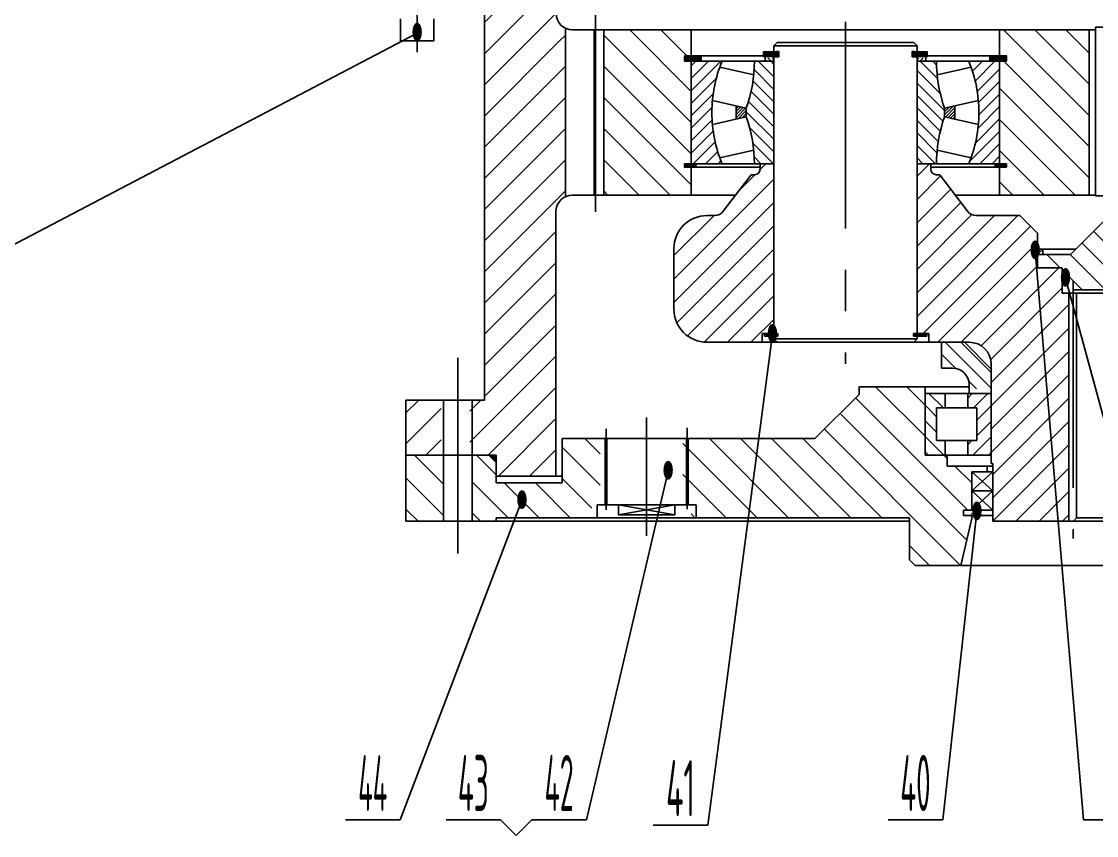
# Model space of a CAD drawing. Header units: millimetres. Extents: x 14 to 6314, y -175 to 4455.
# Drawn here: x 3318 to 4294, y 2335 to 3074 of the extents above; entities that cross this region are included whole.
import ezdxf
from ezdxf.enums import TextEntityAlignment as Align

# ---------------------------------------------------------------- set-up
doc = ezdxf.new("R2010")
doc.units = ezdxf.units.MM
doc.header["$LTSCALE"] = 150
doc.linetypes.add('G', pattern=[2, 1.25, -0.25, 0.25, -0.25])
for name, color, linetype in [('01', 7, 'Continuous'), ('02', 1, 'Continuous'), ('05', 4, 'G'), ('10', 1, 'Continuous'), ('11', 3, 'Continuous')]:
    doc.layers.add(name, color=color, linetype=linetype)
doc.styles.get("Standard").update_dxf_attribs({"font": 'isocp', "width": 0.707, "bigfont": 'intecad.shx'})
pattern_1 = [(135, (418.01403, -2113.34388), (0.0707106781, 0.0707106781), [])]
pattern_2 = [(45, (7713.63241, -2113.34388), (-0.0707106781, 0.0707106781), [])]
pattern_3 = [(225, (417.89481, 7846.94833), (0.0707106781, -0.0707106781), [])]
pattern_4 = [(315, (7713.5132, 7846.94833), (-0.0707106781, -0.0707106781), [])]
pattern_5 = [(135, (-611.745, -710.897), (-14.142136, -14.142136), [])]
pattern_6 = [(45, (-1336.40499, -713.89691), (-0.0707106781, 0.0707106781), [])]

# ---------------------------------------------------------------- blocks, each defined once
blk = doc.blocks.new('*U2', base_point=(-3712.81, 4678.52))
at = {"layer": '01'}
for p, q in [((-3712.81, 4678.52), (-3582.81, 4678.52)), ((-3712.81, 4678.52), (-3709.81, 4675.52)), ((-3709.81, 4675.52), (-3585.81, 4675.52)), ((-3582.81, 4678.52), (-3585.81, 4675.52))]:
    blk.add_line(p, q, dxfattribs=at)

msp = doc.modelspace()

# ---------------------------------------------------------------- hatches: boundary and pattern name
at = {"layer": '02'}
h = msp.add_hatch(dxfattribs=at)
h.set_pattern_fill('_USER', color=256, scale=20, angle=135, style=0, pattern_type=0)
h.set_pattern_definition(pattern_5)
h.paths.add_polyline_path([(5065.034, 3155.5522), (5027.5262, 3155.5522), (5027.5262, 3149.5522), (5023.5262, 3149.5522, -0.04371584), (5023.0303, 3149.5522), (5019.5262, 3149.5522), (5019.5262, 3155.5522), (5012.009, 3155.5522), (5012.009, 3165.5522), (4604.2465, 3165.5522), (4604.2465, 3123.5402), (4589.2465, 3123.5402), (4589.2465, 3090.5522), (5023.1352, 3090.5522), (5065.034, 3113.4372)])
h.paths.add_polyline_path([(5118.034, 3142.3856), (5085.034, 3124.3611), (5085.034, 3096.5522), (5098.659, 3096.5522), (5098.659, 3081.5522), (5118.034, 3081.5522)])
h.paths.add_polyline_path([(5118.034, 3142.3856), (5118.034, 3155.5522), (5085.034, 3155.5522), (5085.034, 3124.3611)])
h.paths.add_polyline_path([(4266.8215, 3123.5402), (4251.8215, 3123.5402), (4251.8215, 3165.5522), (3962.8965, 3165.5522), (3962.8965, 3105.8772), (3943.1424, 3105.8772), (3943.1424, 3090.5522), (4266.8215, 3090.5522)])
h.paths.add_polyline_path([(4800.1189, 3066.0268), (4800.1189, 3112.6657), (4836.1189, 3112.6657), (4836.1189, 3066.0268)], flags=9)
h.paths.add_polyline_path([(4648.7559, 3079.6778), (4648.7559, 3110.3426), (4684.7559, 3110.3426), (4684.7559, 3079.6778)], flags=9)
h.paths.add_polyline_path([(4865.6251, 3134.4567), (4880.7961, 3134.4567), (4880.7961, 3154.149), (4865.6251, 3154.149)], flags=24)
h.paths.add_polyline_path([(5014.2367, 3143.181), (5029.4077, 3143.181), (5029.4077, 3162.8733), (5014.2367, 3162.8733)], flags=24)
h = msp.add_hatch(dxfattribs=at)
h.set_pattern_fill('_USER', color=256, scale=20, angle=45, style=0, pattern_type=0)
h.set_pattern_definition([(45, (-611.745, -710.897), (-14.142136, 14.142136), [])])
h.paths.add_polyline_path([(3811.459, 3053.1997), (3757.8737, 3081.5522), (3757.409, 3081.5522), (3757.409, 3080.5522), (3738.034, 3080.5522), (3738.034, 2858.002), (3802.909, 2841.1319), (3802.909, 2901.5522, -0.28926129), (3811.459, 2915.0947)])
h.paths.add_polyline_path([(3803.034, 3096.5522), (3781.034, 3096.5522), (3781.034, 3069.2979), (3811.459, 3053.1997), (3811.459, 3068.07, -0.28675677), (3803.034, 3081.5522)])
h.paths.add_polyline_path([(3781.034, 3096.5522), (3768.7908, 3096.5522), (3768.7908, 3092.5522), (3761.7908, 3092.5522), (3761.7908, 3096.5522), (3757.409, 3096.5522), (3757.409, 3081.7981), (3781.034, 3069.2979)])
h.paths.add_polyline_path([(3802.909, 2841.1319), (3738.034, 2858.002), (3738.034, 2730.5522), (3724.754, 2730.5522), (3724.754, 2680.5522), (3748.659, 2680.5522), (3748.659, 2661.5522), (3802.909, 2661.5522)])
h.paths.add_polyline_path([(3698.754, 2730.5522), (3666.684, 2730.5522), (3666.684, 2680.5522), (3698.754, 2680.5522)])
h.paths.add_polyline_path([(5118.034, 3064.4045), (5044.609, 3035.4428), (5044.609, 2953.1887), (5118.034, 2945.1736)])
h.paths.add_polyline_path([(5075.034, 3065.2839), (5067.034, 3070.3015), (5067.034, 3075.466), (5065.034, 3075.466), (5065.034, 3096.5522), (5063.034, 3096.5522), (5063.034, 3091.5522), (5056.034, 3091.5522), (5056.034, 3096.5522), (5053.034, 3096.5522), (5053.034, 3081.5522, -0.28675677), (5044.609, 3068.07), (5044.609, 3035.4428), (5075.034, 3047.4436)])
h.paths.add_polyline_path([(5118.034, 3080.5522), (5098.659, 3080.5522), (5098.659, 3096.5522), (5085.034, 3096.5522), (5085.034, 3075.466), (5083.034, 3075.466), (5083.034, 3070.3015), (5075.034, 3065.2839), (5075.034, 3047.4436), (5118.034, 3064.4045)])
h.paths.add_polyline_path([(5118.034, 2945.1736), (5044.609, 2953.1887), (5044.609, 2915.0947, -0.28926129), (5053.159, 2901.5522), (5053.159, 2814.5149), (5118.034, 2807.7603)])
h.paths.add_polyline_path([(5118.034, 2807.7603), (5053.159, 2814.5149), (5053.159, 2687.97), (5107.484, 2676.5729), (5107.484, 2680.5522), (5131.314, 2680.5522), (5131.314, 2730.5522), (5126.064, 2730.5522), (5118.034, 2730.5522)])
h.paths.add_polyline_path([(5107.484, 2676.5729), (5053.159, 2687.97), (5053.159, 2661.5522), (5107.484, 2661.5522)])
h.paths.add_polyline_path([(5189.384, 2730.5522), (5157.314, 2730.5522), (5157.314, 2680.5522), (5189.384, 2680.5522)])
h.paths.add_polyline_path([(5077.5802, 2984.3828), (5092.7512, 2984.3828), (5092.7512, 3004.0752), (5077.5802, 3004.0752)], flags=24)
at = {"layer": '02', "linetype": 'Continuous'}
h = msp.add_hatch(dxfattribs=at)
h.set_pattern_fill('_USER', color=1, scale=0.1, angle=135, style=0, pattern_type=0)
h.set_pattern_definition([(135, (-1336.40499, -709.89691), (-0.0707106781, -0.0707106781), [])])
h.paths.add_polyline_path([(3991.3736, 3047.0522), (3991.3736, 3042.0522), (4000.704, 3042.0522), (4000.704, 3047.0522)])
h.paths.add_polyline_path([(4000.704, 3042.0522), (4005.1159, 3042.0522), (4005.1159, 3047.0522), (4000.704, 3047.0522)])
h = msp.add_hatch(dxfattribs=at)
h.set_pattern_fill('_USER', color=1, scale=0.1, angle=135, style=0, pattern_type=0)
h.set_pattern_definition([(45, (9467.813, -709.89691), (0.0707106781, -0.0707106781), [])])
h.paths.add_polyline_path([(4140.0344, 3047.0522), (4140.0344, 3042.0522), (4130.704, 3042.0522), (4130.704, 3047.0522)])
h.paths.add_polyline_path([(4130.704, 3042.0522), (4126.2921, 3042.0522), (4126.2921, 3047.0522), (4130.704, 3047.0522)])
at = {"layer": '02'}
h = msp.add_hatch(dxfattribs=at)
h.set_pattern_fill('_USER', color=256, scale=0.1, angle=45, style=0, pattern_type=0)
h.set_pattern_definition(pattern_6)
h.paths.add_polyline_path([(4205.704, 3043.0522), (4196.6638, 3043.0522), (4196.6638, 3038.0522), (4205.704, 3038.0522)])
h.paths.add_polyline_path([(4211.7989, 3043.0522), (4205.704, 3043.0522), (4205.704, 3038.0522), (4207.8484, 3038.0522), (4211.7989, 3040.2099)], flags=16)
h.paths.add_polyline_path([(4198.6026, 3027.7801), (4213.7736, 3027.7801), (4213.7736, 3047.4724), (4198.6026, 3047.4724)], flags=9)
h = msp.add_hatch(dxfattribs=at)
h.set_pattern_fill('_USER', color=256, scale=0.1, angle=45, style=0, pattern_type=0)
h.set_pattern_definition(pattern_6)
h.paths.add_polyline_path([(3919.6091, 3043.0522), (3919.6091, 3038.0522), (3925.704, 3038.0522), (3925.704, 3043.0522)])
h.paths.add_polyline_path([(3925.704, 3043.0522), (3925.704, 3038.0522), (3934.7442, 3038.0522), (3934.7442, 3043.0522)])
h = msp.add_hatch(dxfattribs=at)
h.set_pattern_fill('_USER', color=256, scale=3, angle=135, style=0, pattern_type=0)
h.set_pattern_definition([(135, (-1336.405, -710.897), (-2.1213203, -2.1213203), [])])
h.paths.add_polyline_path([(3992.7462, 3041.0522), (3992.7462, 3038.0522), (4000.704, 3038.0522), (4000.704, 3041.0522)])
h = msp.add_hatch(dxfattribs=at)
h.set_pattern_fill('_USER', color=256, scale=3, angle=135, style=0, pattern_type=0)
h.set_pattern_definition([(45, (9467.813, -710.897), (2.1213203, -2.1213203), [])])
h.paths.add_polyline_path([(4138.6618, 3041.0522), (4138.6618, 3038.0522), (4130.704, 3038.0522), (4130.704, 3041.0522)])
h = msp.add_hatch(dxfattribs=at)
h.set_pattern_fill('_USER', color=256, scale=0.1, angle=45, style=0, pattern_type=0)
h.set_pattern_definition([(135, (9467.813, -713.89691), (0.0707106781, 0.0707106781), [])])
h.paths.add_polyline_path([(4205.704, 3043.0522), (4211.7989, 3043.0522), (4211.7989, 3038.0522), (4205.704, 3038.0522)])
h.paths.add_polyline_path([(4196.6638, 3043.0522), (4205.704, 3043.0522), (4205.704, 3038.0522), (4196.6638, 3038.0522)])
at = {"layer": '02', "linetype": 'Continuous'}
h = msp.add_hatch(dxfattribs=at)
h.set_pattern_fill('_USER', color=1, scale=0.1, angle=45, style=0, pattern_type=0)
h.set_pattern_definition(pattern_4)
h.paths.add_polyline_path([(3929.9038, 2945.0522), (3929.9038, 2942.0522), (3919.6091, 2942.0522), (3919.6091, 2945.0522)])
h = msp.add_hatch(dxfattribs=at)
h.set_pattern_fill('_USER', color=1, scale=0.1, angle=45, style=0, pattern_type=0)
h.set_pattern_definition(pattern_4)
h.paths.add_polyline_path([(3929.9038, 2945.0522), (3929.9038, 2942.0522), (3919.6091, 2942.0522), (3919.6091, 2945.0522)])
h = msp.add_hatch(dxfattribs=at)
h.set_pattern_fill('_USER', color=1, scale=0.1, angle=45, style=0, pattern_type=0)
h.set_pattern_definition(pattern_3)
h.paths.add_polyline_path([(4201.5042, 2945.0522), (4201.5042, 2942.0522), (4211.7989, 2942.0522), (4211.7989, 2945.0522)])
h = msp.add_hatch(dxfattribs=at)
h.set_pattern_fill('_USER', color=1, scale=0.1, angle=45, style=0, pattern_type=0)
h.set_pattern_definition(pattern_3)
h.paths.add_polyline_path([(4201.5042, 2945.0522), (4201.5042, 2942.0522), (4211.7989, 2942.0522), (4211.7989, 2945.0522)])
h = msp.add_hatch(dxfattribs=at)
h.set_pattern_fill('_USER', color=1, scale=0.1, angle=45, style=0, pattern_type=0)
h.set_pattern_definition(pattern_2)
h.paths.add_polyline_path([(3992.0991, 2791.0522), (3992.0991, 2788.5522), (4004.2354, 2788.5522), (4004.2354, 2791.0522)])
h = msp.add_hatch(dxfattribs=at)
h.set_pattern_fill('_USER', color=1, scale=0.1, angle=45, style=0, pattern_type=0)
h.set_pattern_definition(pattern_2)
h.paths.add_polyline_path([(3992.0991, 2791.0522), (3992.0991, 2788.5522), (4004.2354, 2788.5522), (4004.2354, 2791.0522)])
h = msp.add_hatch(dxfattribs=at)
h.set_pattern_fill('_USER', color=1, scale=0.1, angle=45, style=0, pattern_type=0)
h.set_pattern_definition(pattern_1)
h.paths.add_polyline_path([(4139.5474, 2791.0522), (4139.5474, 2788.5522), (4127.411, 2788.5522), (4127.411, 2791.0522)])
h = msp.add_hatch(dxfattribs=at)
h.set_pattern_fill('_USER', color=1, scale=0.1, angle=45, style=0, pattern_type=0)
h.set_pattern_definition(pattern_1)
h.paths.add_polyline_path([(4139.5474, 2791.0522), (4139.5474, 2788.5522), (4127.411, 2788.5522), (4127.411, 2791.0522)])
at = {"layer": '05', "linetype": 'G'}
h = msp.add_hatch(dxfattribs=at)
h.set_pattern_fill('_USER', color=4, scale=20, angle=135, style=0, pattern_type=0)
h.set_pattern_definition(pattern_5)
h.paths.add_polyline_path([(3846.2627, 2916.5522), (3925.704, 2916.5522), (3925.704, 2942.0522), (3919.6091, 2942.0522), (3919.6091, 2945.0522), (3925.704, 2945.0522), (3925.704, 2994.0522), (3925.704, 3038.0522), (3919.6091, 3038.0522), (3919.6091, 3041.0522), (3925.704, 3041.0522), (3925.704, 3066.5522), (3846.2627, 3066.5522)])
h.paths.add_polyline_path([(4286.9527, 3066.5522), (4205.704, 3066.5522), (4205.704, 3041.0522), (4211.7989, 3041.0522), (4211.7989, 3038.0522), (4205.704, 3038.0522), (4205.704, 2991.5522), (4205.704, 2945.0522), (4211.7989, 2945.0522), (4211.7989, 2942.0522), (4205.704, 2942.0522), (4205.704, 2916.5522), (4286.9527, 2916.5522)])
h = msp.add_hatch(dxfattribs=at)
h.set_pattern_fill('_USER', color=4, scale=3, angle=45, style=0, pattern_type=0)
h.set_pattern_definition([(45, (828.6953, -302.477), (-2.1213203, 2.1213203), [])])
h.paths.add_polyline_path([(4235.034, 2862.5522), (4245.034, 2862.5522), (4245.034, 2867.5522), (4235.034, 2867.5522)])
at = {"layer": '05'}
h = msp.add_hatch(dxfattribs=at)
h.set_pattern_fill('_USER', color=256, scale=10, angle=135, style=0, pattern_type=0)
h.set_pattern_definition([(135, (-611.745, -302.477), (-7.071068, -7.071068), [])])
h.paths.add_polyline_path([(4148.5257, 2723.3698), (4156.3224, 2723.3698), (4156.3224, 2736.5522), (4138.034, 2736.5522), (4138.034, 2680.5522), (4156.3224, 2680.5522), (4156.3224, 2693.7347), (4148.5257, 2693.7347)])
h.paths.add_polyline_path([(4718.034, 2736.5522), (4699.7457, 2736.5522), (4699.7457, 2723.3698), (4707.5423, 2723.3698), (4707.5423, 2693.7347), (4699.7457, 2693.7347), (4699.7457, 2680.5522), (4718.034, 2680.5522)])
h = msp.add_hatch(dxfattribs=at)
h.set_pattern_fill('_USER', color=256, scale=10, angle=45, style=0, pattern_type=0)
h.set_pattern_definition([(45, (-611.745, -302.477), (-7.071068, 7.071068), [])])
h.paths.add_polyline_path([(4198.034, 2736.5522), (4176.7134, 2736.5522), (4176.7134, 2723.3698), (4185.0249, 2723.3698), (4185.0249, 2693.7347), (4176.7134, 2693.7347), (4176.7134, 2680.5522), (4198.034, 2680.5522)])
h.paths.add_polyline_path([(4679.3546, 2693.7347), (4671.0431, 2693.7347), (4671.0431, 2723.3698), (4679.3546, 2723.3698), (4679.3546, 2736.5522), (4658.034, 2736.5522), (4658.034, 2680.5522), (4679.3546, 2680.5522)])
at = {"layer": '10'}
h = msp.add_hatch(dxfattribs=at)
h.set_pattern_fill('U', color=256, scale=8, angle=135, style=0, pattern_type=0)
h.set_pattern_definition([(45, (4065.704, 3038.052), (5.65685, -5.65685), [])])
edge = h.paths.add_edge_path()
edge.add_arc((4065.704, 2991.5522), 121.25, 360, 382.5509697)
edge.add_line((4177.6831, 3038.0522), (4205.704, 3038.0522))
edge.add_line((4205.704, 3038.0522), (4205.704, 2991.5522))
edge.add_line((4205.704, 2991.5522), (4205.704, 2945.0522))
edge.add_line((4205.704, 2945.0522), (4177.6831, 2945.0522))
edge.add_arc((4065.704, 2991.5522), 121.25, 337.4490303, 360)
edge = h.paths.add_edge_path()
edge.add_line((3953.7249, 2945.0522), (3925.704, 2945.0522))
edge.add_line((3925.704, 2945.0522), (3925.704, 2991.5522))
edge.add_line((3925.704, 2991.5522), (3925.704, 3038.0522))
edge.add_line((3925.704, 3038.0522), (3953.7249, 3038.0522))
edge.add_arc((4065.704, 2991.5522), 121.25, 157.4490303, 180)
edge.add_arc((4065.704, 2991.5522), 121.25, 180, 202.5509697)
h = msp.add_hatch(dxfattribs=at)
h.set_pattern_fill('U', color=256, scale=8, angle=225, style=0, pattern_type=0)
h.set_pattern_definition([(315, (4065.704, 3038.052), (-5.65685, -5.65685), [])])
edge = h.paths.add_edge_path()
edge.add_line((4148.3915, 2945.0522), (4130.704, 2945.0522))
edge.add_line((4130.704, 2945.0522), (4130.7133, 3038.0522))
edge.add_line((4130.7133, 3038.0522), (4148.3915, 3038.0522))
edge.add_arc((4275.704, 3038.0522), 127.3125, 180, 199.4784437)
edge.add_line((4155.678, 2995.5996), (4155.678, 2991.5522))
edge.add_line((4155.678, 2991.5522), (4155.678, 2987.5049))
edge.add_arc((4275.704, 2945.0522), 127.3125, 160.5215563, 180)
edge = h.paths.add_edge_path()
edge.add_line((4000.704, 2945.0522), (3983.0165, 2945.0522))
edge.add_arc((3855.704, 2945.0522), 127.3125, 360, 379.4784437)
edge.add_line((3975.73, 2987.5049), (3975.73, 2991.5522))
edge.add_line((3975.73, 2991.5522), (3975.73, 2995.5996))
edge.add_arc((3855.704, 3038.0522), 127.3125, 340.5215563, 360)
edge.add_line((3983.0165, 3038.0522), (4000.6947, 3038.0522))
edge.add_line((4000.6947, 3038.0522), (4000.704, 2945.0522))
h = msp.add_hatch(dxfattribs=at)
h.set_pattern_fill('U', color=256, scale=2, angle=135, style=0, pattern_type=0)
h.set_pattern_definition([(45, (4065.704, 3038.0522), (1.414214, -1.414214), [])])
h.paths.add_polyline_path([(4165.053, 2985.429), (4155.678, 2987.5049), (4155.678, 2991.5522), (4155.678, 2995.5996), (4165.053, 2997.6755), (4165.053, 2991.5522)])
h.paths.add_polyline_path([(3966.355, 2991.5522), (3966.355, 2997.6755), (3975.73, 2995.5996), (3975.73, 2991.5522), (3975.73, 2987.5049), (3966.355, 2985.429)])
at = {"layer": '11', "linetype": 'Continuous'}
h = msp.add_hatch(dxfattribs=at)
h.set_pattern_fill('_USER', color=3, scale=15, angle=45, style=0, pattern_type=0)
h.set_pattern_definition([(45, (-611.745, -302.477), (-10.6066, 10.6066), [])])
h.paths.add_polyline_path([(4000.704, 2945.0522), (3988.204, 2945.0522), (3988.204, 2940.0522, -0.41421356), (3983.204, 2935.0522), (3981.1244, 2935.0522), (3980.0862, 2935.0522), (3954.8175, 2901.9886, -0.23396462), (3946.8656, 2898.0522), (3940.034, 2898.0522, 0.41421356), (3910.034, 2868.0522), (3910.034, 2813.0522, 0.41421356), (3940.034, 2783.0522), (3990.0991, 2783.0522), (3990.0991, 2791.0522), (4000.704, 2791.0522)])
h.paths.add_polyline_path([(4130.704, 2791.0522), (4141.5474, 2791.0522), (4141.5474, 2783.0522), (4178.034, 2783.0522, -0.41421356), (4198.034, 2763.0522), (4198.034, 2673.0522), (4199.434, 2673.0522), (4199.434, 2620.5522), (4268.599, 2620.5522), (4268.599, 2827.5522), (4262.534, 2827.5522), (4262.534, 2850.5522), (4240.034, 2850.5522), (4240.034, 2862.5522), (4235.034, 2862.5522), (4235.034, 2867.5522), (4240.034, 2867.5522), (4240.034, 2882.1264), (4224.1082, 2898.0522), (4184.5424, 2898.0522, -0.23396462), (4176.5905, 2901.9886), (4151.3218, 2935.0522), (4149.0962, 2935.0522), (4148.204, 2935.0522, -0.41421356), (4143.204, 2940.0522), (4143.204, 2945.0522), (4130.704, 2945.0522)])
h.paths.add_polyline_path([(4725.364, 2945.0522), (4712.864, 2945.0522), (4712.864, 2940.0522, -0.41421356), (4707.864, 2935.0522), (4706.9718, 2935.0522), (4704.7462, 2935.0522), (4679.4775, 2901.9145, -0.23396462), (4671.5256, 2897.9781), (4631.9599, 2897.9781), (4616.034, 2882.0522), (4616.034, 2867.5522), (4621.034, 2867.5522), (4621.034, 2862.5522), (4616.034, 2862.5522), (4616.034, 2850.5522), (4593.534, 2850.5522), (4593.534, 2827.5522), (4587.469, 2827.5522), (4587.469, 2620.5522), (4656.634, 2620.5522), (4656.634, 2673.0522), (4658.034, 2673.0522), (4658.034, 2763.0522, -0.38920339), (4676.3134, 2782.9781), (4714.5207, 2782.9781), (4714.5207, 2790.9781), (4725.364, 2790.9781)])
h.paths.add_polyline_path([(4946.034, 2867.9781, 0.41421356), (4916.034, 2897.9781), (4909.2024, 2897.9781, -0.23396462), (4901.2505, 2901.9145), (4875.9818, 2935.0522), (4874.9436, 2935.0522), (4873.7562, 2935.0522), (4872.864, 2935.0522, -0.41421356), (4867.864, 2940.0522), (4867.864, 2945.0522), (4855.364, 2945.0522), (4855.364, 2790.9781), (4865.9689, 2790.9781), (4865.9689, 2782.9781), (4916.034, 2782.9781, 0.41421356), (4946.034, 2812.9781)])
h = msp.add_hatch(dxfattribs=at)
h.set_pattern_fill('_USER', color=3, scale=15, angle=135, style=0, pattern_type=0)
h.set_pattern_definition([(135, (-626.2, -302.477), (-10.6066, -10.6066), [])])
h.paths.add_polyline_path([(4270.034, 2862.5522), (4240.034, 2862.5522), (4240.034, 2850.5522), (4262.534, 2850.5522), (4262.534, 2844.5522), (4268.534, 2844.5522), (4268.534, 2837.5522), (4266.4861, 2837.5522), (4269.2064, 2827.5522), (4272.459, 2827.5522), (4272.459, 2830.5522), (4428.034, 2830.5522), (4428.034, 2878.5522), (4368.034, 2878.5522), (4368.034, 2893.5522), (4301.034, 2893.5522)])
h.paths.add_polyline_path([(4583.609, 2830.5522), (4583.609, 2827.5522), (4593.534, 2827.5522), (4593.534, 2837.5522), (4587.534, 2837.5522), (4587.534, 2844.5522), (4593.534, 2844.5522), (4593.534, 2850.5522), (4616.034, 2850.5522), (4616.034, 2862.5522), (4586.034, 2862.5522), (4555.034, 2893.5522), (4488.034, 2893.5522), (4488.034, 2878.5522), (4428.034, 2878.5522), (4428.034, 2861.8847), (4439.2824, 2830.5522)])
h.paths.add_polyline_path([(4266.4861, 2837.5522), (4262.534, 2837.5522), (4262.534, 2827.5522), (4269.2064, 2827.5522)], flags=16)
h.paths.add_polyline_path([(4230.9087, 2856.9595), (4246.0797, 2856.9595), (4246.0797, 2876.6518), (4230.9087, 2876.6518)], flags=9)
h.paths.add_polyline_path([(4258.4451, 2831.9582), (4273.6161, 2831.9582), (4273.6161, 2851.6505), (4258.4451, 2851.6505)], flags=25)
h.paths.add_polyline_path([(4420.9451, 2852.7907), (4436.1161, 2852.7907), (4436.1161, 2872.483), (4420.9451, 2872.483)], flags=9)
h = msp.add_hatch(dxfattribs=at)
h.set_pattern_fill('_USER', color=3, scale=10, angle=135, style=0, pattern_type=0)
h.set_pattern_definition([(135, (7070.426, -710.823), (-7.071068, -7.071068), [])])
h.paths.add_polyline_path([(4177.9915, 2744.6264), (4177.9915, 2740.6264), (4198.034, 2740.6264), (4198.034, 2758.6871), (4173.6689, 2783.0522), (4153.034, 2783.0522), (4153.034, 2759.6264), (4162.9915, 2759.6264, -0.41421356)])
h = msp.add_hatch(dxfattribs=at)
h.set_pattern_fill('_USER', color=3, scale=20, angle=135, style=0, pattern_type=0)
h.set_pattern_definition([(135, (-611.745, -302.477), (-14.142136, -14.142136), [])])
h.paths.add_polyline_path([(3700.659, 2680.5522), (3666.684, 2680.5522), (3666.684, 2620.5522), (3700.659, 2620.5522)])
h.paths.add_polyline_path([(3748.659, 2655.5522), (3748.659, 2680.5522), (3726.659, 2680.5522), (3726.659, 2620.5522), (3748.659, 2620.5522), (3748.659, 2623.1922), (3835.534, 2623.1922), (3835.534, 2635.5522), (3842.942, 2635.5522), (3842.942, 2695.5522), (3808.534, 2695.5522), (3808.534, 2655.5522)])
h.paths.add_polyline_path([(4123.934, 2623.1922), (4123.934, 2585.5522), (4128.934, 2580.5522), (4170.534, 2580.5522), (4180.384, 2623.1922), (4180.384, 2627.6522), (4173.034, 2627.6522), (4173.034, 2630.6522), (4180.384, 2630.6522), (4180.384, 2665.5522), (4194.434, 2665.5522), (4194.434, 2670.5522), (4158.034, 2670.5522), (4158.034, 2680.5522), (4138.034, 2680.5522), (4138.034, 2742.5522), (4078.034, 2742.5522), (4078.034, 2735.5522), (4038.034, 2695.5522), (3918.126, 2695.5522), (3918.126, 2635.5522), (3925.534, 2635.5522), (3925.534, 2623.1922)])
h.paths.add_polyline_path([(4930.534, 2623.1922), (4930.534, 2635.5522), (4937.942, 2635.5522), (4937.942, 2695.5522), (4818.034, 2695.5522), (4778.034, 2735.5522), (4778.034, 2745.5522), (4718.034, 2745.5522), (4718.034, 2680.5522), (4698.034, 2680.5522), (4698.034, 2670.5522), (4661.634, 2670.5522), (4661.634, 2665.5522), (4675.684, 2665.5522), (4675.684, 2630.6522), (4683.034, 2630.6522), (4683.034, 2627.6522), (4675.684, 2627.6522), (4675.684, 2623.1922), (4685.534, 2580.5522), (4727.134, 2580.5522), (4732.134, 2585.5522), (4732.134, 2623.1922)])
h.paths.add_polyline_path([(5047.534, 2655.5522), (5047.534, 2695.5522), (5013.126, 2695.5522), (5013.126, 2635.5522), (5020.534, 2635.5522), (5020.534, 2623.1922), (5107.409, 2623.1922), (5107.409, 2620.5522), (5129.409, 2620.5522), (5129.409, 2680.5522), (5107.484, 2680.5522), (5107.484, 2655.5522)])
h.paths.add_polyline_path([(5189.384, 2680.5522), (5155.409, 2680.5522), (5155.409, 2620.5522), (5189.384, 2620.5522)])
h = msp.add_hatch(dxfattribs=at)
h.set_pattern_fill('ANGLE', color=3, scale=0.1, style=0)
h.set_pattern_definition([(180, (9482.2675, -302.477), (-1e-13, 0.6985), [0.508, -0.1905]), (90, (9482.2675, -302.477), (0.6985, 1e-13), [0.508, -0.1905])])
edge = h.paths.add_edge_path()
edge.add_ellipse((3746.4507, 2678.4245), major_axis=(-1.8237, 1.6945), ratio=0.72073717, start_angle=-30.6090891, end_angle=86.6363884, ccw=False)
edge.add_line((3745.5029, 2680.5522), (3746.0244, 2680.5522))
edge.add_ellipse((3746.4507, 2678.4245), major_axis=(-1.8237, 1.6945), ratio=0.72073717, start_angle=227.411692, end_angle=315.0078854, ccw=False)
edge.add_line((3748.584, 2678.2455), (3748.584, 2677.2883))
edge.add_ellipse((3746.4507, 2678.4245), major_axis=(-1.8237, 1.6945), ratio=0.72073717, start_angle=87.5293897, end_angle=200.2065284, ccw=False)
edge.add_line((3745.1519, 2677.1844), (3745.1245, 2677.2118))

# ---------------------------------------------------------------- linework, layer by layer
at = {"layer": '01'}
for p, q in [((3661.8562, 3056.5522), (3661.8562, 3076.5522)), ((3691.8562, 3056.5522), (3691.8562, 3076.5522)), ((3846.2627, 3066.5522), (3846.2627, 2916.5522)), ((3925.704, 2994.0522), (3925.704, 3066.5522)), ((4205.704, 3038.0522), (4205.704, 3066.5522)), ((4286.9527, 3066.5522), (4286.9527, 2916.5522)), ((4563.1755, 3069.0522), (4292.8925, 3069.0522)), ((4292.8925, 3069.0522), (4292.8925, 2916.0522)), ((3676.8562, 3056.5522), (3661.8562, 3056.5522)), ((3676.8562, 3056.5522), (3691.8562, 3056.5522)), ((4000.704, 3052.0522), (4003.704, 3055.0522)), ((4003.704, 3055.0522), (4127.704, 3055.0522)), ((4130.704, 3052.0522), (4127.704, 3055.0522)), ((4000.704, 3052.0522), (4000.704, 3038.0522)), ((4000.704, 3052.0522), (4130.704, 3052.0522)), ((4130.704, 3052.0522), (4130.704, 3038.0522)), ((3919.6091, 3042.0522), (3919.6091, 3038.0522)), ((3919.6091, 3038.0522), (4000.704, 3038.0522)), ((4000.704, 3038.0522), (3925.704, 3038.0522)), ((4000.704, 2945.0522), (4000.6947, 3038.0522)), ((4000.704, 3041.9781), (4000.704, 2786.0522)), ((4130.704, 2945.0522), (4130.7133, 3038.0522)), ((4130.704, 3038.0522), (4211.7989, 3038.0522)), ((4130.704, 3038.0522), (4205.704, 3038.0522)), ((4205.704, 2991.5522), (4205.704, 3038.0522)), ((4211.7989, 3043.0522), (4211.7989, 3038.0522)), ((4211.7989, 3043.0522), (4211.7989, 3038.0522)), ((3951.6437, 3032.6839), (3982.432, 3025.8665)), ((4130.704, 3031.9781), (4130.704, 2786.0522)), ((4179.7643, 3032.6839), (4148.976, 3025.8665)), ((3944.9418, 3002.417), (3975.73, 2995.5996)), ((3966.355, 2991.5522), (3966.355, 2997.6755)), ((4186.4662, 3002.417), (4155.678, 2995.5996)), ((4165.053, 2991.5522), (4165.053, 2997.6755)), ((3925.704, 2994.0522), (3925.704, 2916.5522)), ((3944.9418, 2980.6875), (3975.73, 2987.5049)), ((3966.355, 2991.5522), (3966.355, 2985.429)), ((3975.73, 2995.5996), (3975.73, 2991.5522)), ((3975.73, 2987.5049), (3975.73, 2991.5522)), ((4155.678, 2995.5996), (4155.678, 2991.5522)), ((4155.678, 2987.5049), (4155.678, 2991.5522)), ((4186.4662, 2980.6875), (4155.678, 2987.5049)), ((4165.053, 2991.5522), (4165.053, 2985.429)), ((4205.704, 2994.0522), (4205.704, 2916.5522)), ((3951.6437, 2950.4206), (3982.432, 2957.238)), ((4179.7643, 2950.4206), (4148.976, 2957.238)), ((4000.704, 2945.0522), (3919.6091, 2945.0522)), ((4000.704, 2945.0522), (3919.6091, 2945.0522)), ((3919.6091, 2942.0522), (3919.6091, 2945.0522)), ((3919.6091, 2942.0522), (3919.6091, 2945.0522)), ((3919.6091, 2942.0522), (3919.6091, 2945.0522)), ((3919.6091, 2942.0522), (3919.6091, 2945.0522)), ((3988.204, 2942.0522), (3919.6091, 2942.0522)), ((3988.204, 2942.0522), (3919.6091, 2942.0522)), ((4000.704, 2945.0522), (3925.704, 2945.0522)), ((4000.704, 2945.0522), (3925.704, 2945.0522)), ((3929.9038, 2942.0522), (3929.9038, 2945.0522)), ((3929.9038, 2942.0522), (3929.9038, 2945.0522)), ((3988.204, 2945.0522), (3988.204, 2940.0522)), ((4130.704, 2945.0522), (4211.7989, 2945.0522)), ((4130.704, 2945.0522), (4211.7989, 2945.0522)), ((4130.704, 2945.0522), (4211.7989, 2945.0522)), ((4130.704, 2945.0522), (4211.7989, 2945.0522)), ((4143.204, 2945.0522), (4143.204, 2940.0522)), ((4211.7989, 2942.0522), (4143.204, 2942.0522)), ((4211.7989, 2942.0522), (4143.204, 2942.0522)), ((4201.5042, 2942.0522), (4201.5042, 2945.0522)), ((4201.5042, 2942.0522), (4201.5042, 2945.0522)), ((4211.7989, 2942.0522), (4211.7989, 2945.0522)), ((4211.7989, 2942.0522), (4211.7989, 2945.0522)), ((3980.0862, 2935.0522), (3954.8175, 2901.9886)), ((3981.1244, 2935.0522), (3980.2562, 2935.0522)), ((3982.3118, 2935.0522), (3981.1244, 2935.0522)), ((3983.204, 2935.0522), (3982.3118, 2935.0522)), ((4148.204, 2935.0522), (4149.0962, 2935.0522)), ((4148.204, 2935.0522), (4149.0962, 2935.0522)), ((4149.0962, 2935.0522), (4151.3218, 2935.0522)), ((4151.3218, 2935.0522), (4176.5905, 2901.9886)), ((3965.9793, 2916.5522), (3817.909, 2916.5522)), ((4292.8925, 2916.5522), (4165.4287, 2916.5522)), ((4563.1755, 2916.0522), (4292.8925, 2916.0522)), ((3940.034, 2898.0522), (3946.8656, 2898.0522)), ((4270.034, 2862.5522), (4301.034, 2893.5522)), ((4240.034, 2867.5522), (4240.034, 2882.1264)), ((4240.034, 2867.5522), (4240.034, 2882.1264)), ((3910.034, 2868.0522), (3910.034, 2813.0522)), ((4262.534, 2844.5522), (4268.534, 2844.5522)), ((4262.534, 2844.5522), (4268.534, 2844.5522)), ((4262.534, 2844.5522), (4268.534, 2844.5522)), ((4262.534, 2844.5522), (4268.534, 2844.5522)), ((4268.534, 2844.5522), (4268.534, 2837.5522)), ((4268.534, 2844.5522), (4268.534, 2837.5522)), ((4268.534, 2844.5522), (4268.534, 2837.5522)), ((4268.534, 2844.5522), (4268.534, 2837.5522)), ((4262.534, 2837.5522), (4268.534, 2837.5522)), ((4262.534, 2837.5522), (4268.534, 2837.5522)), ((4262.534, 2837.5522), (4268.534, 2837.5522)), ((4262.534, 2837.5522), (4268.534, 2837.5522)), ((4272.534, 2827.5522), (4272.534, 2830.5522)), ((4272.534, 2827.5522), (4272.534, 2830.5522)), ((4272.534, 2830.5522), (4583.534, 2830.5522)), ((4262.534, 2827.5522), (4593.534, 2827.5522)), ((4268.599, 2827.5522), (4268.599, 2620.5522)), ((4275.634, 2827.5522), (4275.634, 2623.5522)), ((4178.034, 2783.0522), (3940.034, 2783.0522)), ((3990.0991, 2791.0522), (4004.2354, 2791.0522)), ((3990.0991, 2791.0522), (3990.0991, 2783.0522)), ((3990.0991, 2791.0522), (3990.0991, 2783.0522)), ((3990.0991, 2791.0522), (4004.2354, 2791.0522)), ((3992.0991, 2791.0522), (3992.0991, 2788.5522)), ((3992.0991, 2791.0522), (3992.0991, 2788.5522)), ((3992.0991, 2788.5522), (4004.2354, 2788.5522)), ((3992.0991, 2788.5522), (4004.2354, 2788.5522)), ((3998.7354, 2791.0522), (3998.7354, 2788.5522)), ((4130.704, 2786.0522), (4000.704, 2786.0522)), ((4000.704, 2786.0522), (4003.704, 2783.0522)), ((4127.704, 2783.0522), (4003.704, 2783.0522)), ((4004.2354, 2791.0522), (4004.2354, 2788.5522)), ((4004.2354, 2791.0522), (4004.2354, 2788.5522)), ((4127.411, 2791.0522), (4127.411, 2788.5522)), ((4141.5474, 2791.0522), (4127.411, 2791.0522)), ((4141.5474, 2791.0522), (4127.411, 2791.0522)), ((4127.411, 2791.0522), (4127.411, 2788.5522)), ((4139.5474, 2788.5522), (4127.411, 2788.5522)), ((4139.5474, 2788.5522), (4127.411, 2788.5522)), ((4130.704, 2786.0522), (4127.704, 2783.0522)), ((4134.0474, 2791.0522), (4134.0474, 2788.5522)), ((4139.5474, 2791.0522), (4139.5474, 2788.5522)), ((4139.5474, 2791.0522), (4139.5474, 2788.5522)), ((4141.5474, 2791.0522), (4141.5474, 2783.0522)), ((4141.5474, 2791.0522), (4141.5474, 2783.0522)), ((4180.384, 2665.5522), (4199.434, 2665.5522)), ((4180.384, 2665.5522), (4199.434, 2665.5522)), ((4180.384, 2630.6522), (4180.384, 2665.5522)), ((4194.434, 2670.5522), (4194.434, 2665.5522)), ((4180.384, 2648.1022), (4199.434, 2648.1022)), ((4173.034, 2630.6522), (4173.034, 2625.6522)), ((4173.034, 2630.6522), (4199.434, 2630.6522)), ((4173.034, 2625.6522), (4199.434, 2625.6522)), ((4185.0723, 2625.6522), (4185.0723, 2630.6522)), ((4170.534, 2580.5522), (4180.384, 2623.1922)), ((4199.434, 2620.5522), (4656.634, 2620.5522)), ((4275.634, 2623.5522), (4272.634, 2620.5522)), ((4275.634, 2623.5522), (4580.434, 2623.5522))]:
    msp.add_line(p, q, dxfattribs=at)
at = {"layer": '01', "color": 7, "linetype": 'Continuous'}
for p, q in [((3738.034, 3080.5522), (3738.034, 2730.5522)), ((3738.034, 3080.5522), (3738.034, 2730.5522)), ((3811.459, 3068.07), (3811.459, 2915.0947)), ((4292.8925, 3066.5522), (3818.034, 3066.5522)), ((3818.034, 3066.5522), (4292.8925, 3066.5522)), ((3837.659, 3066.5522), (3837.659, 2916.5522)), ((3919.6091, 3043.0522), (4005.1159, 3043.0522)), ((3934.7442, 3043.0522), (3934.7442, 3038.0522)), ((3992.7462, 3042.0522), (3992.7462, 3038.0522)), ((4126.2921, 3043.0522), (4211.7989, 3043.0522)), ((4138.6618, 3042.0522), (4138.6618, 3038.0522)), ((4196.6638, 3043.0522), (4196.6638, 3038.0522)), ((4196.6638, 3043.0522), (4196.6638, 3038.0522)), ((3802.909, 2901.5522), (3802.909, 2661.5522)), ((4184.5424, 2898.0522), (4224.1082, 2898.0522)), ((4240.034, 2882.1264), (4224.1082, 2898.0522)), ((4235.034, 2867.5522), (4235.034, 2862.5522)), ((4235.034, 2867.5522), (4235.034, 2862.5522)), ((4275.034, 2867.5522), (4235.034, 2867.5522)), ((4275.034, 2867.5522), (4235.034, 2867.5522)), ((4235.034, 2867.5522), (4235.034, 2862.5522)), ((4235.034, 2867.5522), (4235.034, 2862.5522)), ((4275.034, 2867.5522), (4235.034, 2867.5522)), ((4275.034, 2867.5522), (4235.034, 2867.5522)), ((4270.034, 2862.5522), (4235.034, 2862.5522)), ((4270.034, 2862.5522), (4235.034, 2862.5522)), ((4270.034, 2862.5522), (4235.034, 2862.5522)), ((4270.034, 2862.5522), (4235.034, 2862.5522)), ((4240.034, 2862.5522), (4240.034, 2850.5522)), ((4240.034, 2862.5522), (4240.034, 2850.5522)), ((4240.034, 2862.5522), (4240.034, 2850.5522)), ((4240.034, 2862.5522), (4240.034, 2850.5522)), ((4245.034, 2862.5522), (4245.034, 2867.5522)), ((4245.034, 2862.5522), (4245.034, 2867.5522)), ((4245.034, 2862.5522), (4245.034, 2867.5522)), ((4245.034, 2862.5522), (4245.034, 2867.5522)), ((4240.034, 2850.5522), (4262.534, 2850.5522)), ((4240.034, 2850.5522), (4262.534, 2850.5522)), ((4240.034, 2850.5522), (4262.534, 2850.5522)), ((4240.034, 2850.5522), (4262.534, 2850.5522)), ((4262.534, 2827.5522), (4262.534, 2850.5522)), ((4262.534, 2827.5522), (4262.534, 2850.5522)), ((4593.534, 2827.5522), (4262.534, 2827.5522)), ((4153.034, 2783.0522), (4153.034, 2759.6264)), ((4198.034, 2758.6871), (4173.6689, 2783.0522)), ((4198.034, 2673.0522), (4198.034, 2763.0522)), ((4162.9915, 2759.6264), (4153.034, 2759.6264)), ((4177.9915, 2736.5522), (4177.9915, 2744.5522)), ((4038.034, 2695.5522), (4078.034, 2735.5522)), ((4078.034, 2742.5522), (4078.034, 2735.5522)), ((4177.9915, 2742.5522), (4078.034, 2742.5522)), ((4138.034, 2742.5522), (4138.034, 2680.5522)), ((4138.034, 2736.5522), (4198.034, 2736.5522)), ((4156.3224, 2736.5522), (4156.3224, 2723.3698)), ((4176.7134, 2736.5522), (4176.7134, 2723.3698)), ((3666.684, 2730.5522), (3666.684, 2680.5522)), ((3666.684, 2730.5522), (3666.684, 2620.5522)), ((3738.034, 2730.5522), (3666.684, 2730.5522)), ((3668.034, 2730.5522), (3738.034, 2730.5522)), ((3700.659, 2730.5522), (3700.659, 2620.5522)), ((3726.659, 2730.5522), (3726.659, 2620.5522)), ((4148.5257, 2723.3698), (4148.5257, 2693.7347)), ((4148.5257, 2723.3698), (4185.0249, 2723.3698)), ((4185.0249, 2723.3698), (4185.0249, 2693.7347)), ((3808.534, 2655.5522), (3808.534, 2695.5522)), ((3808.534, 2695.5522), (4038.034, 2695.5522)), ((3847.642, 2695.5522), (3847.642, 2635.5522)), ((3849.121, 2695.5522), (3849.121, 2635.5522)), ((3921.347, 2695.5522), (3921.347, 2635.5522)), ((3922.826, 2695.5522), (3922.826, 2635.5522)), ((4148.5257, 2693.7347), (4185.0249, 2693.7347)), ((4156.3224, 2693.7347), (4156.3224, 2680.5522)), ((4176.7134, 2693.7347), (4176.7134, 2680.5522)), ((3748.659, 2680.5522), (3666.684, 2680.5522)), ((3748.659, 2673.7522), (3741.859, 2680.5522)), ((3748.659, 2680.5522), (3748.659, 2655.5522)), ((4138.034, 2680.5522), (4198.034, 2680.5522)), ((4158.034, 2680.5522), (4158.034, 2670.5522)), ((4158.034, 2670.5522), (4199.434, 2670.5522)), ((4198.034, 2673.0522), (4199.434, 2673.0522)), ((4199.434, 2673.0522), (4199.434, 2620.5522)), ((3808.534, 2661.5522), (3748.659, 2661.5522)), ((3748.659, 2655.5522), (3808.534, 2655.5522)), ((3840.234, 2623.5522), (3840.234, 2635.5522)), ((3930.234, 2635.5522), (3840.234, 2635.5522)), ((3859.574, 2635.5522), (3859.574, 2626.402)), ((3910.894, 2635.5522), (3910.894, 2626.402)), ((3930.234, 2623.5522), (3930.234, 2635.5522)), ((3910.894, 2626.402), (3859.574, 2626.402)), ((4180.384, 2625.6522), (4180.384, 2623.1922)), ((4123.934, 2620.5522), (3666.684, 2620.5522)), ((3748.659, 2623.5522), (3930.234, 2623.5522)), ((3748.659, 2623.5522), (3748.659, 2620.5522)), ((3930.234, 2623.5522), (4123.934, 2623.5522)), ((4123.934, 2623.5522), (4123.934, 2585.5522)), ((4128.934, 2580.5522), (4123.934, 2585.5522)), ((4128.934, 2580.5522), (4123.934, 2585.5522)), ((4727.134, 2580.5522), (4128.934, 2580.5522)), ((4727.134, 2580.5522), (4128.934, 2580.5522))]:
    msp.add_line(p, q, dxfattribs=at)
for centre, radius, start, end in [((3818.034, 3081.5522), 15, 180, 270), ((4162.9281, 2744.5631), 15.0634, 359.9587817, 89.7586751)]:
    msp.add_arc(centre, radius, start, end, dxfattribs=at)
at = {"layer": '01'}
for centre, radius, start, end in [((4065.704, 2991.5522), 121.25, 157.4490303, 180), ((3855.704, 3038.0522), 127.3125, 340.5215563, 0), ((4275.704, 3038.0522), 127.3125, 180, 199.4784437), ((4065.704, 2991.5522), 121.25, 0, 22.5509697), ((4065.704, 2991.5522), 121.25, 180, 202.5509697), ((3855.704, 2945.0522), 127.3125, 0, 19.4784437), ((4275.704, 2945.0522), 127.3125, 160.5215563, 180), ((4065.704, 2991.5522), 121.25, 337.4490303, 0), ((3983.204, 2940.0522), 5, 270, 0), ((4148.204, 2940.0522), 5, 180, 270), ((3817.909, 2901.5522), 15, 90, 180), ((3946.8656, 2908.0522), 10, 270, 322.6732793), ((4184.5424, 2908.0522), 10, 217.3267207, 270), ((3940.034, 2868.0522), 30, 90, 180), ((3940.034, 2813.0522), 30, 180, 270), ((4178.034, 2763.0522), 20, 0, 90)]:
    msp.add_arc(centre, radius, start, end, dxfattribs=at)
at = {"layer": '01', "extrusion": (0, 0, -1)}
msp.add_ellipse((3746.4507, 2678.4245), major_axis=(-1.8237, 1.6945), ratio=0.72073717, dxfattribs=at)
at = {"layer": '02'}
for p, q in [((3676.8562, 3063.6749), (3286.9117, 2859.3159)), ((3991.3736, 3047.0522), (3991.3736, 3042.0522)), ((4005.1159, 3047.0522), (4005.1159, 3042.0522)), ((4126.2921, 3047.0522), (4126.2921, 3042.0522)), ((4140.0344, 3047.0522), (4140.0344, 3042.0522)), ((4000.704, 3042.0522), (4005.1159, 3042.0522)), ((4130.704, 3042.0522), (4126.2921, 3042.0522)), ((4237.9976, 2866.0535), (4281.9586, 2349.5134)), ((4265.534, 2841.0522), (4399.2465, 2349.5134)), ((3999.4297, 2790.2691), (3940.8144, 2344.8361)), ((3904.7503, 2666.0254), (3830.5526, 2349.5134)), ((3772.0321, 2639.3722), (3661.3121, 2349.5134)), ((4185.0723, 2629.1522), (4154.0658, 2349.5134)), ((3661.3121, 2349.5134), (3611.7121, 2349.5134)), ((3752.6684, 2349.5134), (3703.0684, 2349.5134)), ((3766.8105, 2335.3712), (3752.6684, 2349.5134)), ((3780.9526, 2349.5134), (3766.8105, 2335.3712)), ((3830.5526, 2349.5134), (3780.9526, 2349.5134)), ((3940.8144, 2344.8361), (3891.2144, 2344.8361)), ((4154.0658, 2349.5134), (4104.4658, 2349.5134)), ((4281.9586, 2349.5134), (4331.5586, 2349.5134))]:
    msp.add_line(p, q, dxfattribs=at)
at = {"layer": '05', "color": 4, "linetype": 'G'}
for p, q in [((3676.8562, 3184.0357), (3676.8562, 3046.2073)), ((3838.754, 3084.6182), (3838.754, 2901.5524)), ((4065.704, 3073.834), (4065.704, 2763.5171)), ((4272.459, 2838.3999), (4272.459, 2604.9021)), ((3713.659, 2768.8399), (3713.659, 2591.3238)), ((3885.234, 2714.6343), (3885.234, 2607.3815)), ((3848.3815, 2704.4649), (3848.3815, 2630.8855)), ((3922.0865, 2705.4453), (3922.0865, 2631.4839))]:
    msp.add_line(p, q, dxfattribs=at)
at = {"layer": '05'}
msp.add_line((4065.704, 2942.0522), (4065.704, 3051.0522), dxfattribs=at)
at = {"layer": '11', "color": 3, "linetype": 'Continuous'}
for p, q in [((4180.384, 2665.5522), (4199.434, 2648.1022)), ((4180.384, 2648.1022), (4199.434, 2665.5522)), ((4180.384, 2630.6522), (4199.434, 2648.1022)), ((4180.384, 2648.1022), (4199.434, 2630.6522)), ((3910.894, 2626.402), (3859.574, 2635.5522)), ((3859.574, 2626.402), (3910.894, 2635.5522))]:
    msp.add_line(p, q, dxfattribs=at)
msp.add_ellipse((4265.534, 2841.0522), major_axis=(0, 3.5), ratio=0.85714286, dxfattribs=at)
msp.add_ellipse((4265.534, 2841.0522), major_axis=(0, 3.5), ratio=0.85714286, dxfattribs=at)
msp.add_ellipse((4265.534, 2841.0522), major_axis=(0, 3.5), ratio=0.85714286, dxfattribs=at)
msp.add_ellipse((4265.534, 2841.0522), major_axis=(0, 3.5), ratio=0.85714286, dxfattribs=at)

# ---------------------------------------------------------------- block references
at = {"layer": '01', "xscale": -1}
msp.add_blockref('*U2', (4130.704, 2786.0522), dxfattribs=at)

# ---------------------------------------------------------------- texts
at = {"layer": '02', "width": 0.605172}
for p, p2 in [((3672.0562, 3055.6749), (3681.6562, 3055.6749)), ((4233.1976, 2858.0535), (4242.7976, 2858.0535)), ((4260.734, 2833.0522), (4270.334, 2833.0522)), ((3994.6297, 2782.2691), (4004.2297, 2782.2691)), ((3899.9503, 2658.0254), (3909.5503, 2658.0254)), ((3767.2321, 2631.3722), (3776.8321, 2631.3722)), ((4180.2723, 2621.1522), (4189.8723, 2621.1522))]:
    msp.add_text('●', height=16, dxfattribs=at).set_placement(p, p2, align=Align.FIT)
at = {"layer": '11'}
for s, width, p, p2 in [('44', 0.357563, (3623.3141, 2357.5134), (3649.7101, 2357.5134)), ('43', 0.396868, (3713.8114, 2357.5134), (3741.9254, 2357.5134)), ('42', 0.367691, (3792.5546, 2357.5134), (3818.9506, 2357.5134)), ('41', 0.450841, (3902.8163, 2352.8361), (3929.2124, 2352.8361)), ('40', 0.401135, (4115.4726, 2357.5134), (4143.059, 2357.5134))]:
    msp.add_text(s, height=50.91169, dxfattribs=dict(at, width=width)).set_placement(p, p2, align=Align.FIT)

doc.saveas('drawing.dxf')
